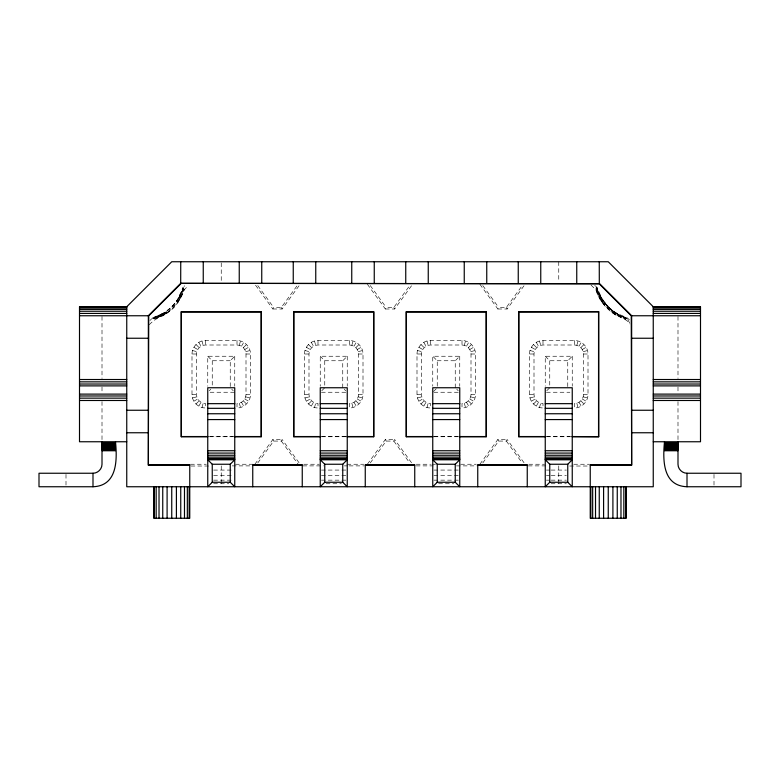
<?xml version="1.0" encoding="UTF-8"?>
<svg xmlns="http://www.w3.org/2000/svg" width="780" height="780" viewBox="0 0 780 780"><rect width="100%" height="100%" fill="white"/><g stroke="black" fill="none" stroke-linecap="round" stroke-linejoin="round"><path stroke-width="0.58" stroke-dasharray="3.9 2.92" d="M191.997 354.003C191.958 346.778 198.276 340.45 205.501 340.499L237.003 340.499C244.228 340.45 250.546 346.778 250.497 354.003L250.497 394.505C250.546 401.729 244.228 408.047 237.003 407.998L237.003 403.504C241.82 403.533 246.031 399.321 246.002 394.505L246.002 354.003C246.031 349.186 241.82 344.965 237.003 345.004L205.501 345.004C200.684 344.965 196.472 349.186 196.501 354.003L196.501 394.505C196.472 399.321 200.684 403.533 205.501 403.504L205.501 407.998C198.276 408.047 191.958 401.729 191.997 394.505L191.997 354.003L196.501 354.003M304.502 354.003C304.453 346.778 310.772 340.45 317.996 340.499L349.498 340.499C356.723 340.45 363.041 346.778 363.002 354.003L363.002 394.505C363.041 401.729 356.723 408.047 349.498 407.998L349.498 403.504C354.315 403.533 358.527 399.321 358.498 394.505L358.498 354.003C358.527 349.186 354.315 344.965 349.498 345.004L317.996 345.004C313.18 344.965 308.968 349.186 308.997 354.003L308.997 394.505C308.968 399.321 313.18 403.533 317.996 403.504L317.996 407.998C310.772 408.047 304.453 401.729 304.502 394.505L304.502 354.003L308.997 354.003M416.998 354.003C416.959 346.778 423.277 340.45 430.502 340.499L462.004 340.499C469.228 340.45 475.546 346.778 475.498 354.003L475.498 394.505C475.546 401.729 469.228 408.047 462.004 407.998L462.004 403.504C466.82 403.533 471.032 399.321 471.003 394.505L471.003 354.003C471.032 349.186 466.82 344.965 462.004 345.004L430.502 345.004C425.685 344.965 421.473 349.186 421.502 354.003L421.502 394.505C421.473 399.321 425.685 403.533 430.502 403.504L430.502 407.998C423.277 408.047 416.959 401.729 416.998 394.505L416.998 354.003L421.502 354.003M529.503 354.003C529.454 346.778 535.772 340.45 542.997 340.499L574.499 340.499C581.724 340.46 588.042 346.778 588.003 354.003L588.003 394.505C588.042 401.729 581.724 408.047 574.499 407.998L574.499 403.504C579.316 403.533 583.528 399.311 583.499 394.505L583.499 354.003C583.528 349.186 579.316 344.965 574.499 345.004L542.997 345.004C538.181 344.965 533.968 349.186 533.998 354.003L533.998 394.505C533.968 399.321 538.181 403.533 542.997 403.504L542.997 407.998C535.772 408.047 529.454 401.729 529.503 394.505L529.503 354.003L533.998 354.003M576.829 345.306L577.99 340.957M202.01 407.54L203.171 403.192M239.333 345.306L240.493 340.957M314.506 407.54L315.666 403.192M351.829 345.306L352.999 340.957M427.001 407.54L428.171 403.192M464.334 345.306L465.494 340.957M539.507 407.54L540.667 403.192M149.253 324.753C157.443 315.539 172.029 313.882 178.016 301.967L183.953 289.165L183.085 287.381L184.714 285.753M177.791 302.62L181.525 296.459L184.226 289.77L188.175 285.831M167.622 312.79L166.969 313.014L166.179 311.893L152.383 318.084L152.968 318.377C167.125 313.316 179.303 302.289 183.085 287.381L176.894 301.177L171.863 306.862L166.179 311.893L152.383 318.084L149.935 320.531M595.286 285.753L596.914 287.381L595.774 289.77C598.767 298.945 604.617 307.047 612.378 312.79C617.916 317.284 625.794 317.743 629.957 323.963M161.46 316.524C172.361 310.966 179.878 301.051 184.226 289.77L183.953 289.165L178.016 301.967L181.525 296.459M255.567 285.197L272.854 308.997L273.653 307.427L281.346 307.427L297.248 285.538M257.751 462.969L273.653 441.07L281.346 441.07L282.145 439.501L299.432 463.3M367.37 284.252L385.359 308.997L386.159 307.427L393.841 307.427L409.753 285.538M370.247 462.969L386.159 441.07L393.841 441.07L394.641 439.501L411.938 463.3M479.875 284.252L497.854 308.997L498.654 307.427L506.347 307.427L522.249 285.538M482.752 462.969L498.654 441.07L506.347 441.07L507.146 439.501L524.433 463.3M198.754 406.195L200.996 402.295M241.498 346.203L243.75 342.313M311.249 406.195L313.502 402.295M354.003 346.203L356.245 342.313M423.755 406.195L425.997 402.295M466.498 346.203L468.751 342.313M536.25 406.195L538.502 402.295M579.004 346.203L581.246 342.313M612.378 312.79L613.373 312.536L602.472 301.626L596.329 288.561L602.784 301.402L613.48 312.37L613.821 311.893L627.617 318.084L631.702 322.169M272.854 308.997L282.145 308.997L300.125 284.252M254.875 464.246L272.854 439.501L282.145 439.501M385.359 308.997L394.641 308.997L412.63 284.252M367.37 464.246L385.359 439.501L394.641 439.501M497.854 308.997L507.146 308.997L524.433 285.197M479.875 464.246L497.854 439.501L507.146 439.501M178.766 297.863L171.863 306.862L162.864 313.765M166.969 313.014L154.167 318.952L166.735 312.692L153.562 318.669L166.403 312.215L152.968 318.377L154.772 319.235L166.969 313.014L178.016 301.967M230.246 386.578L230.246 360.75L234.751 356.245L207.753 356.245L207.753 386.246M243.36 347.636L246.548 344.458M195.955 404.05L199.134 400.861M209.255 390.751L210.746 389.249M342.752 387.748L342.752 360.75L347.246 356.245L320.248 356.245L320.248 386.246M355.865 347.636L359.044 344.458M308.451 404.05L311.639 400.861M321.75 390.751L324.753 387.748L324.753 360.75L320.248 356.245M455.247 387.748L455.247 360.75L459.752 356.245L432.754 356.245L432.754 386.246M468.361 347.636L471.549 344.458M420.956 404.05L424.135 400.861M433.505 391.502L437.248 387.748L437.248 360.75L432.754 356.245M567.752 386.578L567.752 360.75L572.247 356.245L545.249 356.245L545.249 386.246M580.866 347.636L584.044 344.458M533.452 404.05L536.64 400.861M546.751 390.751L549.754 387.748M598.475 296.459C604.032 307.369 613.948 314.876 625.228 319.235L627.617 318.084C612.739 314.203 600.805 302.26 596.914 287.381L603.115 301.177L601.984 301.967L602.209 302.62M244.793 349.498L248.693 347.246M193.81 401.252L197.701 398.999M357.298 349.498L361.189 347.246M306.306 401.252L310.206 398.999M469.794 349.498L473.694 347.246M418.811 401.252L422.702 398.999M582.289 349.498L586.19 347.246M531.307 401.252L535.207 398.999M245.69 351.673L250.039 350.503M358.195 351.673L362.544 350.503M192.455 397.995L196.804 396.825M470.691 351.673L475.04 350.503M304.96 397.995L309.309 396.825M583.196 351.673L587.545 350.503M417.456 397.995L421.805 396.825M529.961 397.995L534.31 396.825M246.002 354.003L250.497 354.003M358.498 354.003L363.002 354.003M471.003 354.003L475.498 354.003M583.499 354.003L588.003 354.003M207.753 356.245L212.248 360.75L230.246 360.75M324.753 360.75L342.752 360.75M437.248 360.75L455.247 360.75M545.249 356.245L549.754 360.75L567.752 360.75M210.093 392.252L234.751 392.252M321.428 392.252L347.246 392.252M433.924 392.252L459.752 392.252M546.419 392.252L569.907 392.252M191.997 394.505L196.501 394.505M246.002 394.505L250.497 394.505M304.502 394.505L308.997 394.505M358.498 394.505L363.002 394.505M416.998 394.505L421.502 394.505M471.003 394.505L475.498 394.505M529.503 394.505L533.998 394.505M583.499 394.505L588.003 394.505M210.093 436.585L233.581 436.585M321.428 436.585L346.076 436.585M433.924 436.585L458.572 436.585M546.419 436.585L569.907 436.585M209.128 436.741L233.366 436.741M321.633 436.741L345.872 436.741M434.128 436.741L458.367 436.741M546.634 436.741L570.872 436.741M190.525 464.246L206.31 464.246M235.453 464.246L253.656 464.246M303.732 464.246L319.342 464.246M346.964 464.246L363.773 464.246M416.227 464.246L430.638 464.246M431.837 464.246L435.445 464.246M460.658 464.246L476.268 464.246M528.772 464.246L544.547 464.246M573.69 464.246L589.475 464.246M232.216 465.884L251.706 465.884M302.884 465.884L323.593 465.884M344.311 465.884L347.968 465.884M349.186 465.884L363.802 465.884M416.198 465.884L433.251 465.884M456.407 465.884L477.116 465.884M528.294 465.884L547.784 465.884M191.022 466.021L210.366 466.021M569.634 466.021L588.988 466.021M213.623 470.077L231.231 470.077M321.428 470.077L346.076 470.077M433.924 470.077L458.572 470.077M546.419 470.077L549.949 470.077M551.119 470.077L566.377 470.077M213.623 475.498L231.231 475.498M321.428 475.498L346.076 475.498M433.924 475.498L458.572 475.498M546.419 475.498L549.949 475.498M551.119 475.498L566.377 475.498M213.623 480.158L231.231 480.158M321.428 480.158L346.076 480.158M433.924 480.158L458.572 480.158M546.419 480.158L549.949 480.158M551.119 480.158L566.377 480.158M213.623 483.736L228.881 483.736M326.118 483.736L341.377 483.736M438.623 483.736L453.882 483.736M551.119 483.736L566.377 483.736M529.961 350.503L534.31 351.673M417.456 350.503L421.805 351.673M583.196 396.825L587.545 397.995M304.96 350.503L309.309 351.673M470.691 396.825L475.04 397.995M192.455 350.503L196.804 351.673M358.195 396.825L362.544 397.995M245.69 396.825L250.039 397.995M629.684 322.93L627.032 318.377L613.597 312.215L626.438 318.669L613.255 312.692L625.833 318.952L613.031 313.014L601.984 301.967L595.774 289.77L590.245 284.252M627.032 318.377C610.272 313.531 601.916 299.393 594.311 285.226M531.307 347.246L535.207 349.498M582.289 398.999L586.19 401.252M418.811 347.246L422.702 349.498M469.794 398.999L473.694 401.252M306.306 347.246L310.206 349.498M357.298 398.999L361.189 401.252M193.81 347.246L197.701 349.498M244.793 398.999L248.693 401.252M613.031 313.014L618.54 316.524M617.136 313.765L608.137 306.862L601.243 297.863M533.452 344.458L536.64 347.636M580.866 400.861L584.044 404.05M420.956 344.458L424.135 347.636M456.748 389.249L458.25 390.751M468.361 400.861L471.549 404.05M308.451 344.458L311.639 347.636M344.253 389.249L345.755 390.751M355.865 400.861L359.044 404.05M195.955 344.458L199.134 347.636M231.748 389.249L233.249 390.751M243.36 400.861L246.548 404.05M482.752 285.538L498.654 307.427M506.347 441.07L522.249 462.969M370.247 285.538L386.159 307.427M393.841 441.07L409.753 462.969M257.751 285.538L273.653 307.427M281.346 441.07L298.633 464.87M579.004 402.295L581.246 406.195M536.25 342.313L538.502 346.203M466.498 402.295L468.751 406.195M423.755 342.313L425.997 346.203M354.003 402.295L356.245 406.195M311.249 342.313L313.502 346.203M241.498 402.295L243.75 406.195M198.754 342.313L200.996 346.203M506.347 307.427L507.146 308.997M497.854 439.501L498.654 441.07M393.841 307.427L394.641 308.997M385.359 439.501L386.159 441.07M281.346 307.427L282.145 308.997M272.854 439.501L273.653 441.07M601.984 301.967L596.047 289.165L602.306 301.743L596.329 288.561M596.622 287.966L602.784 301.402M539.507 340.957L540.667 345.306M464.334 403.192L465.494 407.54M427.001 340.957L428.171 345.306M351.829 403.192L352.999 407.54M314.506 340.957L315.666 345.306M239.333 403.192L240.493 407.54M202.01 340.957L203.171 345.306M576.829 403.192L577.99 407.54M714.002 474.377L714.002 485.628M677.995 316.475L677.995 378.505M677.995 387.017L677.995 393.101M677.995 401.612L677.995 440.534M574.499 340.499L574.499 345.004M572.247 356.245L572.247 386.246M558.753 261.748L558.753 281.463M558.753 465.884L558.753 485.599M549.754 360.75L549.754 386.578M542.997 340.499L542.997 345.004M462.004 340.499L462.004 345.004M459.752 356.245L459.752 386.246M430.502 340.499L430.502 345.004M349.498 340.499L349.498 345.004M347.246 356.245L347.246 386.246M317.996 340.499L317.996 345.004M237.003 340.499L237.003 345.004M234.751 356.245L234.751 386.246M221.247 262.899L221.247 281.463M221.247 465.884L221.247 485.599M212.248 360.75L212.248 387.748M205.501 340.499L205.501 345.004M102.005 316.475L102.005 378.505M102.005 387.017L102.005 393.101M102.005 401.612L102.005 440.534M65.998 474.377L65.998 485.628M183.671 288.561L177.694 301.743L176.894 301.177L183.378 287.966L177.216 301.402L183.671 288.561"/><path stroke-width="1.17" d="M189.755 465.153L148.346 465.153L148.346 315.695L180.697 283.345L180.745 261.748M590.245 465.153L631.654 465.153L631.654 315.695L599.303 283.345L599.255 261.748M599.137 283.744L180.745 283.345L599.137 283.744L631.254 315.861L631.654 465.153M126.75 306.755L171.746 261.748L608.254 261.748L653.25 306.755L653.25 486.749L126.75 486.749L126.75 306.755L79.502 306.755L79.502 441.753L126.75 441.753M148.346 465.153L148.736 315.861L180.862 283.744M234.575 436.741L261.241 436.741L261.241 311.756L181.262 311.756L181.262 436.741L207.919 436.741M181.262 436.741L181.262 311.756M347.081 436.741L373.737 436.741L373.737 311.756L293.758 311.756L293.758 436.741L320.424 436.741M212.248 482.255L207.753 486.749L207.753 387.748L234.751 387.748L234.751 486.749L230.246 482.255L212.248 482.255L212.248 464.246L207.753 459.752L234.751 459.752L230.246 464.246L212.248 464.246M293.758 436.741L293.758 311.756M459.576 436.741L486.242 436.741L486.242 311.756L406.263 311.756L406.263 436.741L432.919 436.741M324.753 482.255L320.248 486.749L320.248 387.748L347.246 387.748L347.246 486.749L342.752 482.255L324.753 482.255L324.753 464.246L320.248 459.752L347.246 459.752L342.752 464.246L324.753 464.246M406.263 436.741L406.263 311.756M437.248 482.255L432.754 486.749L432.754 387.748L459.752 387.748L459.752 486.749L455.247 482.255L437.248 482.255L437.248 464.246L432.754 459.752L459.752 459.752L455.247 464.246L437.248 464.246M545.425 436.741L518.758 436.741L518.758 311.756L598.738 311.756L598.738 436.741L572.081 436.741M549.754 482.255L545.249 486.749L545.249 387.748L572.247 387.748L572.247 486.749L567.752 482.255L549.754 482.255L549.754 464.246L545.249 459.752L572.247 459.752L567.752 464.246L549.754 464.246M518.953 311.961L598.738 311.756M115.498 441.753C117.283 460.044 117.409 485.862 92.995 486.749L39 486.749L39 473.245L92.995 473.245C97.812 473.284 102.034 469.063 102.005 464.246L102.005 441.753M653.25 306.755L700.499 306.755L700.499 441.753L653.25 441.753M79.502 307.057L126.75 307.057M653.25 307.057L700.499 307.057M79.502 307.954L126.75 307.954M653.25 307.954L700.499 307.954M79.502 309.387L126.75 309.387M653.25 309.387L700.499 309.387M79.502 311.249L126.75 311.249M653.25 311.249L700.499 311.249M181.457 311.961L261.046 311.961M293.953 311.961L373.542 311.961M406.458 311.961L486.047 311.961M79.502 313.423L126.75 313.423M653.25 313.423L700.499 313.423M79.502 315.754L148.346 315.754M631.654 315.754L700.499 315.754M126.75 338.247L148.541 338.247M631.459 338.247L653.25 338.247M79.502 379.519L126.75 379.519M653.25 379.519L700.499 379.519M79.502 381.849L126.75 381.849M653.25 381.849L700.499 381.849M79.502 384.023L126.75 384.023M653.25 384.023L700.499 384.023M79.502 385.885L126.75 385.885M653.25 385.885L700.499 385.885M79.502 394.115L126.75 394.115M653.25 394.115L700.499 394.115M79.502 395.977L126.75 395.977M653.25 395.977L700.499 395.977M79.502 398.151L126.75 398.151M653.25 398.151L700.499 398.151M79.502 400.481L126.75 400.481M653.25 400.481L700.499 400.481M207.753 403.66L234.751 403.66M320.248 403.66L347.246 403.66M432.754 403.66L459.752 403.66M545.249 403.66L572.247 403.66M207.753 408.32L234.751 408.32M320.248 408.32L347.246 408.32M432.754 408.32L459.752 408.32M545.249 408.32L572.247 408.32M126.75 410.251L148.541 410.251M631.459 410.251L653.25 410.251M207.753 413.751L234.751 413.751M320.248 413.751L347.246 413.751M432.754 413.751L459.752 413.751M545.249 413.751L572.247 413.751M207.753 419.572L234.751 419.572M320.248 419.572L347.246 419.572M432.754 419.572L459.752 419.572M545.249 419.572L572.247 419.572M126.75 432.754L148.346 432.754M631.654 432.754L653.25 432.754M181.457 436.546L207.753 436.546M234.751 436.546L261.046 436.546M293.953 436.546L320.248 436.546M347.246 436.546L373.542 436.546M406.458 436.546L432.754 436.546M459.752 436.546L486.047 436.546M518.953 436.546L545.249 436.546M572.247 436.546L598.738 436.741M102.005 442.913L115.498 442.913M664.501 442.913L677.995 442.913M102.005 443.995L115.498 443.995M664.501 443.995L677.995 443.995M102.005 444.931L115.498 444.931M664.501 444.931L677.995 444.931M102.005 445.643L115.498 445.643M664.501 445.643L677.995 445.643M102.005 446.101L115.498 446.101M664.501 446.101L677.995 446.101M102.005 446.248L115.498 446.248M664.501 446.248L677.995 446.248M102.005 446.404L115.498 446.404M664.501 446.404L677.995 446.404M102.005 446.852L115.498 446.852M664.501 446.852L677.995 446.852M102.005 447.564L115.498 447.564M664.501 447.564L677.995 447.564M102.005 448.5L115.498 448.5M664.501 448.5L677.995 448.5M102.005 449.582L115.498 449.582M664.501 449.582L677.995 449.582M102.005 450.752L115.498 450.752M207.753 450.752L234.751 450.752M320.248 450.752L347.246 450.752M432.754 450.752L459.752 450.752M545.249 450.752L572.247 450.752M664.501 450.752L677.995 450.752M207.753 453.082L234.751 453.082M320.248 453.082L347.246 453.082M432.754 453.082L459.752 453.082M545.249 453.082L572.247 453.082M207.753 455.247L234.751 455.247M320.248 455.247L347.246 455.247M432.754 455.247L459.752 455.247M545.249 455.247L572.247 455.247M207.753 457.109L234.751 457.109M320.248 457.109L347.246 457.109M432.754 457.109L459.752 457.109M545.249 457.109L572.247 457.109M207.753 458.543L234.751 458.543M320.248 458.543L347.246 458.543M432.754 458.543L459.752 458.543M545.249 458.543L572.247 458.543M207.753 459.44L234.751 459.44M320.248 459.44L347.246 459.44M432.754 459.44L459.752 459.44M545.249 459.44L572.247 459.44M148.736 464.763L189.755 464.763L189.755 518.251L153.748 518.251L153.748 486.749M631.254 464.763L590.245 464.763L590.245 518.251L626.252 518.251L626.252 486.749M252.749 465.153L302.25 465.153M365.255 465.153L414.745 465.153M477.75 465.153L527.251 465.153M677.995 441.753L677.995 464.246C677.966 469.063 682.188 473.284 687.005 473.245L741 473.245L741 486.749L687.005 486.749C662.591 485.862 662.717 460.054 664.501 441.753M687.005 473.245L687.005 486.749M625.638 486.749L625.638 518.251M623.834 486.749L623.834 518.251M620.977 486.749L620.977 518.251M617.253 486.749L617.253 518.251M612.904 486.749L612.904 518.251M608.254 486.749L608.254 518.251M603.593 486.749L603.593 518.251M599.255 486.749L599.255 518.251M598.543 311.961L598.543 436.546M595.52 486.749L595.52 518.251M592.663 486.749L592.663 518.251M590.86 486.749L590.86 518.251M576.751 261.748L576.751 283.54M567.752 464.246L567.752 482.255M540.755 261.748L540.755 283.54M527.251 486.749L527.251 464.763L477.75 464.763L477.75 486.749M518.758 311.756L518.758 436.741M518.251 261.748L518.251 283.345M486.749 261.748L486.749 283.345M486.242 311.756L486.242 436.741M464.246 261.748L464.246 283.54M455.247 464.246L455.247 482.255M428.249 261.748L428.249 283.54M414.745 486.749L414.745 464.763L365.255 464.763L365.255 486.749M405.746 261.748L405.746 283.345M374.254 261.748L374.254 283.345M373.737 311.756L373.737 436.741M351.751 261.748L351.751 283.54M342.752 464.246L342.752 482.255M315.754 261.748L315.754 283.54M302.25 486.749L302.25 464.763L252.749 464.763L252.749 486.749M293.251 261.748L293.251 283.345M261.748 261.748L261.748 283.345M261.241 311.756L261.241 436.741M239.245 261.748L239.245 283.54M230.246 464.246L230.246 482.255M203.249 261.748L203.249 283.54M189.14 486.749L189.14 518.251M187.336 486.749L187.336 518.251M184.48 486.749L184.48 518.251M180.745 486.749L180.745 518.251M176.407 486.749L176.407 518.251M171.746 486.749L171.746 518.251M167.095 486.749L167.095 518.251M162.747 486.749L162.747 518.251M159.022 486.749L159.022 518.251M156.166 486.749L156.166 518.251M154.362 486.749L154.362 518.251M92.995 473.245L92.995 486.749"/></g></svg>
